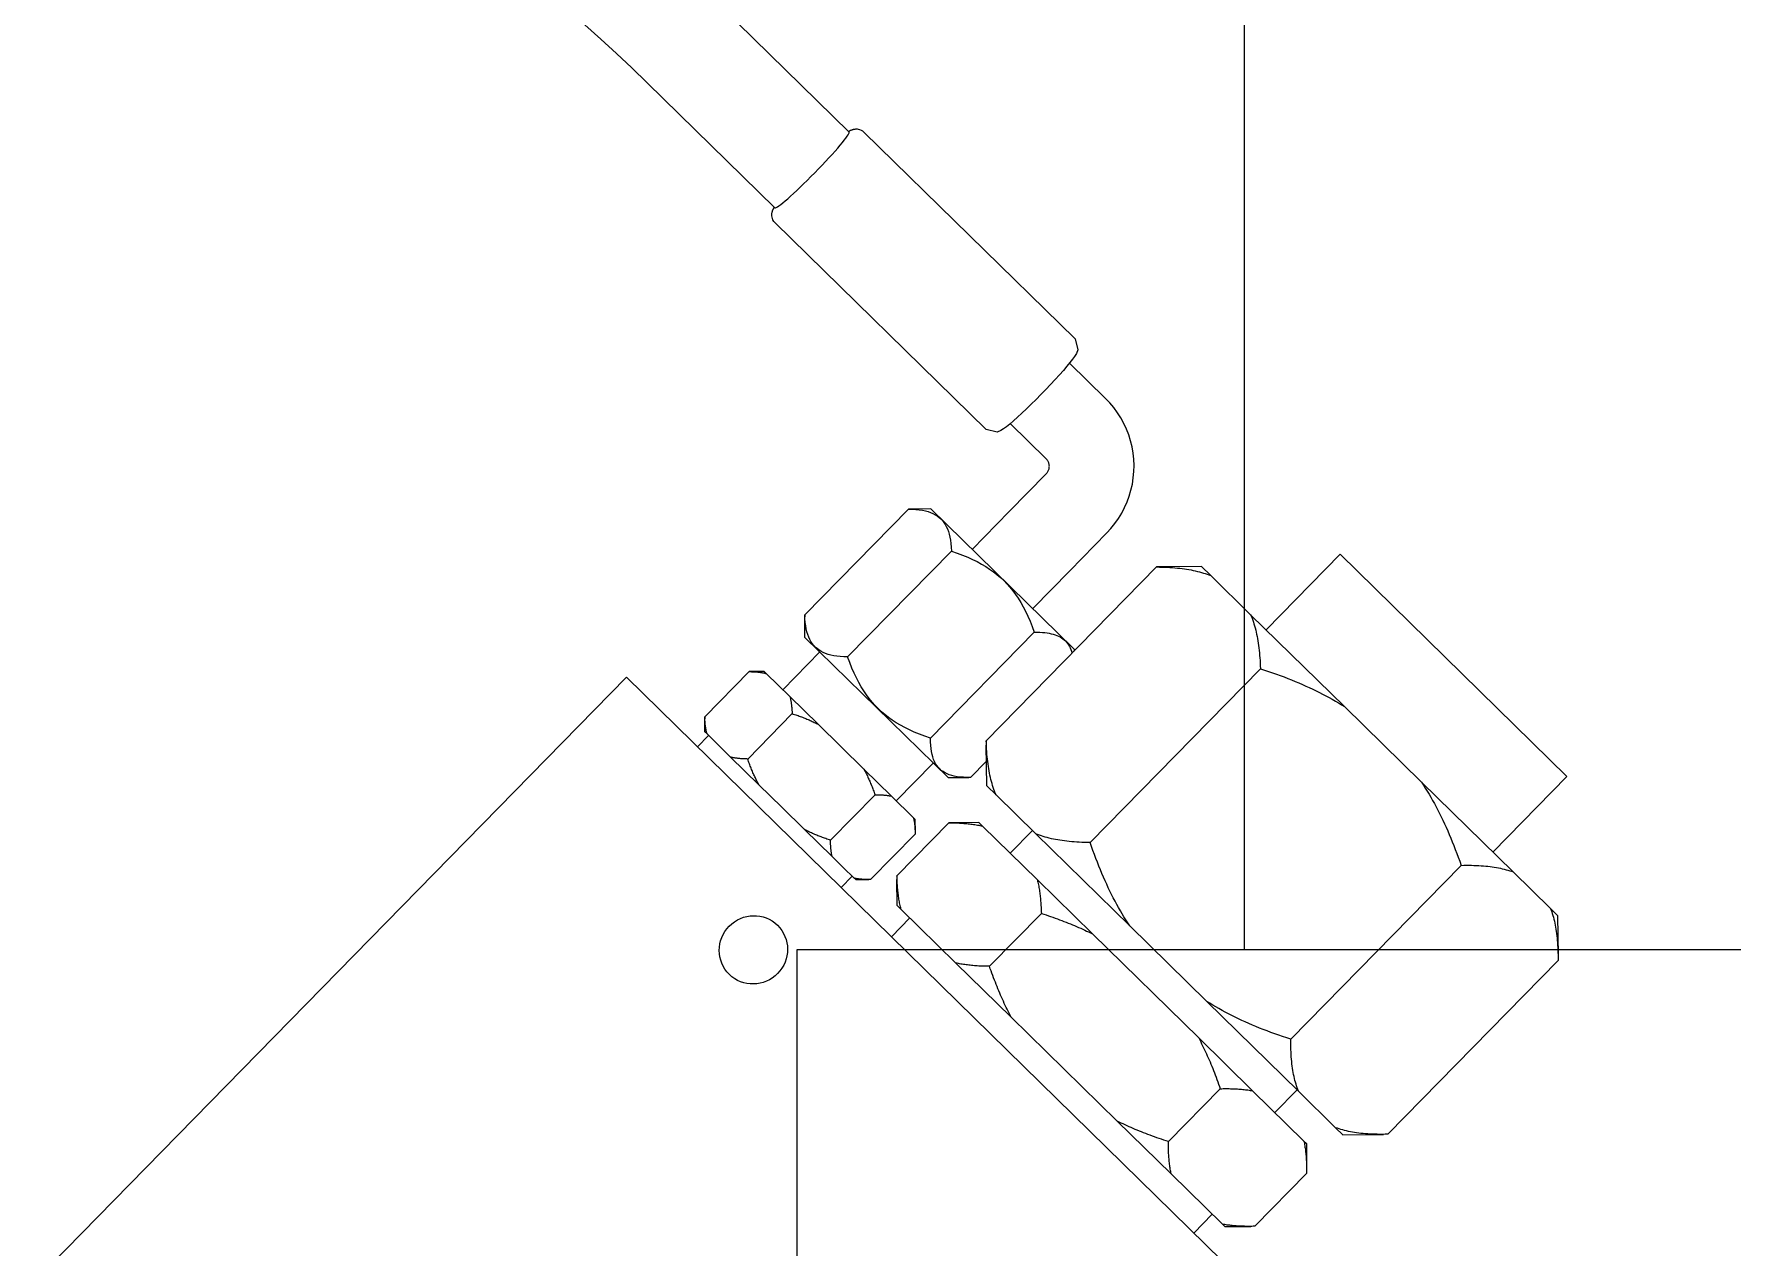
# Model space of a CAD drawing. Extents: x 475189 to 476029, y 1007718 to 1008015.
# Drawn here: x 475669.059 to 475669.919, y 1007759.884 to 1007760.499 of the extents above; entities that cross this region are included whole.
import ezdxf
from ezdxf.enums import TextEntityAlignment as Align

# ---------------------------------------------------------------- set-up
doc = ezdxf.new("R2010")
doc.units = 0
doc.header["$LTSCALE"] = 2
doc.header["$MEASUREMENT"] = 0
doc.layers.get('0').update_dxf_attribs({"linetype": 'CONTINUOUS', "lineweight": 0})
doc.layers.add('R.B', color=6, linetype='CONTINUOUS', lineweight=0)
doc.layers.add('TEXT', color=1, linetype='CONTINUOUS', lineweight=0)
doc.styles.add('ROMANS', font='ROMANS.SHX')
doc.styles.add('XT03_5', font='romans', dxfattribs={"width": 0.6, "height": 87.5})

# ---------------------------------------------------------------- blocks, each defined once
blk = doc.blocks.new('EXISTING')
at = {"color": 8}
for p, q in [((475669.67229, 1007761.28116), (475669.67229, 1007760.03473)), ((475670.06222, 1007760.03473), (475669.4457, 1007760.03473)), ((475669.4457, 1007760.03473), (475669.4457, 1007758.98933))]:
    blk.add_line(p, q, dxfattribs=at)
at = {"color": 8, "linetype": 'Continuous', "lineweight": -3}
for p, q in [((475669.47218, 1007760.44881), (475669.4075, 1007760.51218)), ((475669.43466, 1007760.41051), (475669.36998, 1007760.47388)), ((475669.58669, 1007760.34414), (475669.47975, 1007760.4489)), ((475669.54167, 1007760.29818), (475669.43473, 1007760.40294)), ((475669.6021, 1007760.31403), (475669.58388, 1007760.33188)), ((475669.57209, 1007760.28339), (475669.55386, 1007760.30124)), ((475669.55336, 1007760.25671), (475669.57211, 1007760.27586)), ((475669.50229, 1007760.25796), (475669.44976, 1007760.20435)), ((475669.51365, 1007760.25808), (475669.5032, 1007760.25798)), ((475669.51365, 1007760.25808), (475669.58618, 1007760.18703)), ((475669.5346, 1007760.23756), (475669.55336, 1007760.25671)), ((475669.58399, 1007760.2267), (475669.60275, 1007760.24585)), ((475669.47148, 1007760.18307), (475669.52401, 1007760.23668)), ((475669.68349, 1007760.19677), (475669.721, 1007760.23507)), ((475669.721, 1007760.23507), (475669.83589, 1007760.12252)), ((475669.62799, 1007760.22863), (475669.5417, 1007760.14055)), ((475669.56523, 1007760.20755), (475669.58399, 1007760.2267)), ((475669.65071, 1007760.22888), (475669.6302, 1007760.22867)), ((475669.65071, 1007760.22888), (475669.65544, 1007760.22425)), ((475669.65544, 1007760.22425), (475669.67562, 1007760.20447)), ((475669.44987, 1007760.19298), (475669.44977, 1007760.20343)), ((475669.67562, 1007760.20447), (475669.72315, 1007760.15792)), ((475669.5224, 1007760.12193), (475669.44987, 1007760.19298)), ((475669.56601, 1007760.19554), (475669.51348, 1007760.14192)), ((475669.43866, 1007760.16645), (475669.45742, 1007760.18559)), ((475669.58618, 1007760.18703), (475669.58619, 1007760.18597)), ((475669.05928, 1007759.86641), (475669.35942, 1007760.17278)), ((475669.35942, 1007760.17278), (475669.66116, 1007759.87717)), ((475669.42163, 1007760.17562), (475669.39912, 1007760.15265)), ((475669.4292, 1007760.17571), (475669.42254, 1007760.17564)), ((475669.4292, 1007760.17571), (475669.43025, 1007760.17468)), ((475669.43025, 1007760.17468), (475669.44222, 1007760.16295)), ((475669.59428, 1007760.08904), (475669.68057, 1007760.17712)), ((475669.44222, 1007760.16295), (475669.45652, 1007760.14895)), ((475669.72315, 1007760.15792), (475669.76218, 1007760.11968)), ((475669.39919, 1007760.14507), (475669.39912, 1007760.15173)), ((475669.42084, 1007760.13137), (475669.44335, 1007760.15435)), ((475669.45652, 1007760.14895), (475669.47968, 1007760.12626)), ((475669.39536, 1007760.13757), (475669.40099, 1007760.14331)), ((475669.40024, 1007760.14404), (475669.39919, 1007760.14507)), ((475669.40622, 1007760.13818), (475669.40024, 1007760.14404)), ((475669.41221, 1007760.13231), (475669.40622, 1007760.13818)), ((475669.54191, 1007760.11782), (475669.5417, 1007760.13834)), ((475669.42651, 1007760.11831), (475669.41221, 1007760.13231)), ((475669.4961, 1007760.11017), (475669.51486, 1007760.12932)), ((475669.54179, 1007760.13024), (475669.53377, 1007760.12205)), ((475669.47968, 1007760.12626), (475669.49365, 1007760.11257)), ((475669.5224, 1007760.12193), (475669.53285, 1007760.12204)), ((475669.79837, 1007760.08422), (475669.83589, 1007760.12252)), ((475669.43808, 1007760.10697), (475669.42651, 1007760.11831)), ((475669.48535, 1007760.1132), (475669.46284, 1007760.09022)), ((475669.49365, 1007760.11257), (475669.50483, 1007760.10162)), ((475669.54664, 1007760.11319), (475669.54191, 1007760.11782)), ((475669.56683, 1007760.09342), (475669.54664, 1007760.11319)), ((475669.76218, 1007760.11968), (475669.80864, 1007760.07417)), ((475669.44966, 1007760.09563), (475669.43808, 1007760.10697)), ((475669.46363, 1007760.08194), (475669.44966, 1007760.09563)), ((475669.52274, 1007760.09908), (475669.49648, 1007760.07228)), ((475669.50483, 1007760.10162), (475669.50556, 1007760.1009)), ((475669.50556, 1007760.1009), (475669.50563, 1007760.09424)), ((475669.53788, 1007760.09926), (475669.52471, 1007760.09912)), ((475669.53788, 1007760.09926), (475669.53976, 1007760.09742)), ((475669.53976, 1007760.09742), (475669.56759, 1007760.07016)), ((475669.55386, 1007760.08361), (475669.56511, 1007760.0951)), ((475669.50563, 1007760.09333), (475669.48312, 1007760.07035)), ((475669.61435, 1007760.04686), (475669.56683, 1007760.09342)), ((475669.46923, 1007760.07646), (475669.46363, 1007760.08194)), ((475669.78225, 1007760.0775), (475669.69597, 1007759.98942)), ((475669.46812, 1007760.06629), (475669.47375, 1007760.07203)), ((475669.47482, 1007760.07098), (475669.46923, 1007760.07646)), ((475669.47555, 1007760.07027), (475669.47482, 1007760.07098)), ((475669.47555, 1007760.07027), (475669.48221, 1007760.07034)), ((475669.49662, 1007760.05713), (475669.49648, 1007760.07031)), ((475669.56759, 1007760.07016), (475669.59551, 1007760.0428)), ((475669.80864, 1007760.07417), (475669.82749, 1007760.0557)), ((475669.49849, 1007760.05529), (475669.49662, 1007760.05713)), ((475669.52632, 1007760.02803), (475669.49849, 1007760.05529)), ((475669.54334, 1007760.02637), (475669.5696, 1007760.05317)), ((475669.82749, 1007760.0557), (475669.83115, 1007760.05212)), ((475669.83115, 1007760.05212), (475669.83136, 1007760.0316)), ((475669.49364, 1007760.04129), (475669.50302, 1007760.05086)), ((475669.59551, 1007760.0428), (475669.64933, 1007759.99007)), ((475669.65338, 1007760.00862), (475669.61435, 1007760.04686)), ((475669.55424, 1007760.00067), (475669.52632, 1007760.02803)), ((475669.83136, 1007760.02939), (475669.74507, 1007759.94131)), ((475669.69984, 1007759.96311), (475669.65338, 1007760.00862)), ((475669.60807, 1007759.94795), (475669.55424, 1007760.00067)), ((475669.64933, 1007759.99007), (475669.67663, 1007759.96333)), ((475669.66024, 1007759.96438), (475669.63398, 1007759.93758)), ((475669.67663, 1007759.96333), (475669.70262, 1007759.93787)), ((475669.68789, 1007759.9523), (475669.69915, 1007759.96379)), ((475669.71869, 1007759.94464), (475669.69984, 1007759.96311)), ((475669.63536, 1007759.92121), (475669.60807, 1007759.94795)), ((475669.72235, 1007759.94106), (475669.71869, 1007759.94464)), ((475669.72235, 1007759.94106), (475669.74286, 1007759.94127)), ((475669.70262, 1007759.93787), (475669.70387, 1007759.93665)), ((475669.70387, 1007759.93665), (475669.704, 1007759.92347)), ((475669.66135, 1007759.89575), (475669.63536, 1007759.92121)), ((475669.704, 1007759.9215), (475669.67774, 1007759.8947)), ((475669.4457, 1007759.90767), (475669.4457, 1007759.82189)), ((475669.64682, 1007759.89122), (475669.6562, 1007759.9008)), ((475669.6626, 1007759.89453), (475669.66135, 1007759.89575)), ((475669.6626, 1007759.89453), (475669.67577, 1007759.89466))]:
    blk.add_line(p, q, dxfattribs=at)
for points in [[(475669.36998, 1007760.47388), (475669.36223, 1007760.48137), (475669.35438, 1007760.48874), (475669.34643, 1007760.49601), (475669.33837, 1007760.50317)], [(475669.47185, 1007760.44913), (475669.47198, 1007760.44922), (475669.47212, 1007760.4493), (475669.47225, 1007760.44938), (475669.47239, 1007760.44946), (475669.47253, 1007760.44954), (475669.47267, 1007760.44962), (475669.47282, 1007760.4497), (475669.47298, 1007760.44978), (475669.47315, 1007760.44986), (475669.47333, 1007760.44994), (475669.47353, 1007760.45002), (475669.47374, 1007760.4501), (475669.47398, 1007760.45018), (475669.47423, 1007760.45025), (475669.47453, 1007760.45033), (475669.47486, 1007760.45039), (475669.47525, 1007760.45045), (475669.4757, 1007760.45048), (475669.47622, 1007760.45047), (475669.47682, 1007760.4504), (475669.47751, 1007760.45023), (475669.47826, 1007760.44994), (475669.47903, 1007760.4495), (475669.47975, 1007760.4489)], [(475669.43473, 1007760.40294), (475669.43412, 1007760.40365), (475669.43366, 1007760.40441), (475669.43335, 1007760.40516), (475669.43317, 1007760.40584), (475669.43309, 1007760.40645), (475669.43307, 1007760.40697), (475669.43309, 1007760.40742), (475669.43313, 1007760.4078), (475669.43319, 1007760.40814), (475669.43326, 1007760.40843), (475669.43334, 1007760.40869), (475669.43341, 1007760.40893), (475669.43348, 1007760.40914), (475669.43356, 1007760.40933), (475669.43364, 1007760.40951), (475669.43371, 1007760.40968), (475669.43379, 1007760.40984), (475669.43387, 1007760.41), (475669.43394, 1007760.41015), (475669.43402, 1007760.41029), (475669.4341, 1007760.41043), (475669.43417, 1007760.41057), (475669.43425, 1007760.4107), (475669.43434, 1007760.41084)], [(475669.58669, 1007760.34414), (475669.58813, 1007760.33855), (475669.58735, 1007760.33668), (475669.58647, 1007760.3353), (475669.5854, 1007760.33381), (475669.58409, 1007760.33214), (475669.58253, 1007760.33026), (475669.58075, 1007760.32819), (475669.57876, 1007760.32595), (475669.5766, 1007760.32358), (475669.5743, 1007760.32111), (475669.57189, 1007760.31858), (475669.56942, 1007760.31603), (475669.56692, 1007760.3135), (475669.56444, 1007760.31105), (475669.56201, 1007760.30869), (475669.55969, 1007760.30648), (475669.55749, 1007760.30445), (475669.55545, 1007760.30262), (475669.55361, 1007760.30103), (475669.55196, 1007760.29968), (475669.55051, 1007760.29858), (475669.54913, 1007760.29768), (475669.54728, 1007760.29685), (475669.54167, 1007760.29818)], [(475669.60275, 1007760.24585), (475669.60488, 1007760.24817), (475669.60686, 1007760.25063), (475669.60867, 1007760.25321), (475669.61031, 1007760.2559), (475669.61177, 1007760.2587), (475669.61304, 1007760.26158), (475669.61413, 1007760.26455), (475669.61502, 1007760.26757), (475669.6157, 1007760.27065), (475669.61619, 1007760.27377), (475669.61647, 1007760.27691), (475669.61655, 1007760.28006), (475669.61641, 1007760.28322), (475669.61608, 1007760.28635), (475669.61554, 1007760.28946), (475669.61479, 1007760.29253), (475669.61385, 1007760.29554), (475669.61271, 1007760.29848), (475669.61138, 1007760.30135), (475669.60987, 1007760.30411), (475669.60817, 1007760.30678), (475669.60631, 1007760.30933), (475669.60428, 1007760.31175), (475669.6021, 1007760.31403)], [(475669.57211, 1007760.27586), (475669.57235, 1007760.27612), (475669.57258, 1007760.2764), (475669.57278, 1007760.27669), (475669.57296, 1007760.27699), (475669.57313, 1007760.2773), (475669.57327, 1007760.27763), (475669.57339, 1007760.27796), (475669.57349, 1007760.2783), (475669.57357, 1007760.27864), (475669.57362, 1007760.27898), (475669.57365, 1007760.27933), (475669.57366, 1007760.27968), (475669.57365, 1007760.28003), (475669.57361, 1007760.28037), (475669.57355, 1007760.28072), (475669.57347, 1007760.28105), (475669.57336, 1007760.28138), (475669.57324, 1007760.2817), (475669.5731, 1007760.28201), (475669.57293, 1007760.28231), (475669.57275, 1007760.2826), (475669.57254, 1007760.28288), (475669.57232, 1007760.28314), (475669.57209, 1007760.28339)], [(475669.5032, 1007760.25798), (475669.50316, 1007760.25798), (475669.50313, 1007760.25798), (475669.50309, 1007760.25798), (475669.50305, 1007760.25798), (475669.50301, 1007760.25798), (475669.50298, 1007760.25797), (475669.50294, 1007760.25797), (475669.5029, 1007760.25797), (475669.50286, 1007760.25797), (475669.50282, 1007760.25797), (475669.50279, 1007760.25797), (475669.50275, 1007760.25797), (475669.50271, 1007760.25797), (475669.50267, 1007760.25797), (475669.50263, 1007760.25797), (475669.5026, 1007760.25797), (475669.50256, 1007760.25797), (475669.50252, 1007760.25797), (475669.50248, 1007760.25797), (475669.50244, 1007760.25796), (475669.5024, 1007760.25796), (475669.50237, 1007760.25796), (475669.50233, 1007760.25796), (475669.50229, 1007760.25796)], [(475669.50229, 1007760.25796), (475669.50425, 1007760.25791), (475669.50608, 1007760.25779), (475669.50778, 1007760.25761), (475669.50937, 1007760.25735), (475669.51085, 1007760.25703), (475669.51223, 1007760.25665), (475669.51351, 1007760.2562), (475669.5147, 1007760.25568), (475669.51581, 1007760.2551), (475669.51683, 1007760.25445), (475669.51778, 1007760.25374), (475669.51866, 1007760.25295), (475669.51947, 1007760.25209), (475669.5202, 1007760.25116), (475669.52087, 1007760.25014), (475669.52147, 1007760.24905), (475669.52201, 1007760.24787), (475669.52249, 1007760.24659), (475669.5229, 1007760.24522), (475669.52325, 1007760.24375), (475669.52354, 1007760.24217), (475669.52376, 1007760.24047), (475669.52392, 1007760.23865), (475669.52401, 1007760.23668)], [(475669.52401, 1007760.23668), (475669.52693, 1007760.2357), (475669.52968, 1007760.23467), (475669.53229, 1007760.2336), (475669.53475, 1007760.23249), (475669.53708, 1007760.23134), (475669.53929, 1007760.23013), (475669.5414, 1007760.22888), (475669.5434, 1007760.22757), (475669.5453, 1007760.22621), (475669.54712, 1007760.22478), (475669.54886, 1007760.22329), (475669.55052, 1007760.22174), (475669.55211, 1007760.22011), (475669.55363, 1007760.2184), (475669.55509, 1007760.21662), (475669.5565, 1007760.21474), (475669.55784, 1007760.21276), (475669.55914, 1007760.21069), (475669.56039, 1007760.2085), (475669.56159, 1007760.20619), (475669.56275, 1007760.20375), (475669.56388, 1007760.20117), (475669.56496, 1007760.19844), (475669.56601, 1007760.19554)], [(475669.6302, 1007760.22867), (475669.63011, 1007760.22867), (475669.63001, 1007760.22867), (475669.62992, 1007760.22867), (475669.62983, 1007760.22867), (475669.62974, 1007760.22867), (475669.62965, 1007760.22866), (475669.62956, 1007760.22866), (475669.62947, 1007760.22866), (475669.62938, 1007760.22866), (475669.62928, 1007760.22866), (475669.62919, 1007760.22866), (475669.6291, 1007760.22865), (475669.62901, 1007760.22865), (475669.62892, 1007760.22865), (475669.62882, 1007760.22865), (475669.62873, 1007760.22865), (475669.62864, 1007760.22865), (475669.62855, 1007760.22864), (475669.62845, 1007760.22864), (475669.62836, 1007760.22864), (475669.62827, 1007760.22864), (475669.62817, 1007760.22863), (475669.62808, 1007760.22863), (475669.62799, 1007760.22863)], [(475669.62799, 1007760.22863), (475669.62939, 1007760.22861), (475669.63076, 1007760.22858), (475669.63211, 1007760.22854), (475669.63344, 1007760.22848), (475669.63474, 1007760.2284), (475669.63602, 1007760.22832), (475669.63727, 1007760.22821), (475669.6385, 1007760.2281), (475669.63972, 1007760.22797), (475669.6409, 1007760.22782), (475669.64207, 1007760.22766), (475669.64322, 1007760.22749), (475669.64435, 1007760.2273), (475669.64545, 1007760.2271), (475669.64654, 1007760.22688), (475669.6476, 1007760.22665), (475669.64865, 1007760.2264), (475669.64967, 1007760.22614), (475669.65068, 1007760.22586), (475669.65167, 1007760.22557), (475669.65264, 1007760.22526), (475669.65359, 1007760.22494), (475669.65452, 1007760.2246), (475669.65544, 1007760.22425)], [(475669.47148, 1007760.18307), (475669.46952, 1007760.18312), (475669.46769, 1007760.18324), (475669.46599, 1007760.18342), (475669.4644, 1007760.18368), (475669.46292, 1007760.184), (475669.46154, 1007760.18438), (475669.46026, 1007760.18483), (475669.45907, 1007760.18535), (475669.45796, 1007760.18593), (475669.45694, 1007760.18658), (475669.45599, 1007760.18729), (475669.45511, 1007760.18808), (475669.45431, 1007760.18894), (475669.45357, 1007760.18987), (475669.4529, 1007760.19089), (475669.4523, 1007760.19198), (475669.45176, 1007760.19316), (475669.45128, 1007760.19444), (475669.45087, 1007760.19581), (475669.45052, 1007760.19728), (475669.45023, 1007760.19886), (475669.45001, 1007760.20056), (475669.44985, 1007760.20238), (475669.44976, 1007760.20435)], [(475669.44976, 1007760.20435), (475669.44976, 1007760.20431), (475669.44976, 1007760.20427), (475669.44976, 1007760.20423), (475669.44976, 1007760.20419), (475669.44976, 1007760.20415), (475669.44976, 1007760.20412), (475669.44976, 1007760.20408), (475669.44976, 1007760.20404), (475669.44976, 1007760.204), (475669.44976, 1007760.20396), (475669.44976, 1007760.20392), (475669.44976, 1007760.20389), (475669.44976, 1007760.20385), (475669.44976, 1007760.20381), (475669.44976, 1007760.20377), (475669.44976, 1007760.20373), (475669.44976, 1007760.2037), (475669.44976, 1007760.20366), (475669.44976, 1007760.20362), (475669.44976, 1007760.20358), (475669.44976, 1007760.20355), (475669.44977, 1007760.20351), (475669.44977, 1007760.20347), (475669.44977, 1007760.20343)], [(475669.67562, 1007760.20447), (475669.676, 1007760.20357), (475669.67635, 1007760.20264), (475669.67669, 1007760.2017), (475669.67702, 1007760.20073), (475669.67733, 1007760.19975), (475669.67763, 1007760.19875), (475669.67791, 1007760.19773), (475669.67818, 1007760.19669), (475669.67844, 1007760.19563), (475669.67868, 1007760.19455), (475669.6789, 1007760.19344), (475669.67911, 1007760.19232), (475669.67931, 1007760.19118), (475669.67949, 1007760.19002), (475669.67966, 1007760.18883), (475669.67982, 1007760.18762), (475669.67996, 1007760.18639), (475669.68009, 1007760.18514), (475669.6802, 1007760.18386), (475669.6803, 1007760.18256), (475669.68039, 1007760.18124), (475669.68046, 1007760.17989), (475669.68052, 1007760.17852), (475669.68057, 1007760.17712)], [(475669.56601, 1007760.19554), (475669.56746, 1007760.19556), (475669.56883, 1007760.19554), (475669.57012, 1007760.19547), (475669.57135, 1007760.19537), (475669.57252, 1007760.19523), (475669.57362, 1007760.19505), (475669.57466, 1007760.19483), (475669.57564, 1007760.19457), (475669.57657, 1007760.19428), (475669.57745, 1007760.19395), (475669.57829, 1007760.19358), (475669.57907, 1007760.19317), (475669.57981, 1007760.19272), (475669.5805, 1007760.19223), (475669.58115, 1007760.1917), (475669.58176, 1007760.19114), (475669.58232, 1007760.19053), (475669.58285, 1007760.18987), (475669.58334, 1007760.18918), (475669.58379, 1007760.18843), (475669.5842, 1007760.18764), (475669.58458, 1007760.18681), (475669.58492, 1007760.18592), (475669.58522, 1007760.18497)], [(475669.51348, 1007760.14192), (475669.51056, 1007760.14291), (475669.50781, 1007760.14394), (475669.5052, 1007760.14501), (475669.50274, 1007760.14612), (475669.50041, 1007760.14727), (475669.4982, 1007760.14848), (475669.49609, 1007760.14973), (475669.49409, 1007760.15104), (475669.49219, 1007760.1524), (475669.49037, 1007760.15383), (475669.48863, 1007760.15531), (475669.48697, 1007760.15687), (475669.48538, 1007760.1585), (475669.48386, 1007760.1602), (475669.4824, 1007760.16199), (475669.48099, 1007760.16387), (475669.47964, 1007760.16584), (475669.47835, 1007760.16792), (475669.4771, 1007760.17011), (475669.4759, 1007760.17242), (475669.47473, 1007760.17486), (475669.47361, 1007760.17744), (475669.47253, 1007760.18017), (475669.47148, 1007760.18307)], [(475669.42254, 1007760.17564), (475669.4225, 1007760.17564), (475669.42246, 1007760.17564), (475669.42243, 1007760.17564), (475669.42239, 1007760.17564), (475669.42235, 1007760.17564), (475669.42231, 1007760.17564), (475669.42228, 1007760.17564), (475669.42224, 1007760.17564), (475669.4222, 1007760.17564), (475669.42216, 1007760.17564), (475669.42212, 1007760.17564), (475669.42209, 1007760.17564), (475669.42205, 1007760.17563), (475669.42201, 1007760.17563), (475669.42197, 1007760.17563), (475669.42193, 1007760.17563), (475669.4219, 1007760.17563), (475669.42186, 1007760.17563), (475669.42182, 1007760.17563), (475669.42178, 1007760.17563), (475669.42174, 1007760.17563), (475669.4217, 1007760.17563), (475669.42167, 1007760.17563), (475669.42163, 1007760.17562)], [(475669.42163, 1007760.17562), (475669.42204, 1007760.17562), (475669.42245, 1007760.17561), (475669.42285, 1007760.1756), (475669.42325, 1007760.17559), (475669.42365, 1007760.17557), (475669.42404, 1007760.17555), (475669.42442, 1007760.17553), (475669.4248, 1007760.17551), (475669.42517, 1007760.17548), (475669.42554, 1007760.17545), (475669.42591, 1007760.17541), (475669.42627, 1007760.17537), (475669.42663, 1007760.17533), (475669.42698, 1007760.17529), (475669.42732, 1007760.17524), (475669.42767, 1007760.17519), (475669.428, 1007760.17514), (475669.42834, 1007760.17508), (475669.42867, 1007760.17502), (475669.42899, 1007760.17496), (475669.42931, 1007760.1749), (475669.42963, 1007760.17483), (475669.42994, 1007760.17476), (475669.43025, 1007760.17468)], [(475669.68057, 1007760.17712), (475669.68264, 1007760.17644), (475669.68468, 1007760.17575), (475669.6867, 1007760.17506), (475669.68868, 1007760.17435), (475669.69064, 1007760.17364), (475669.69257, 1007760.17291), (475669.69447, 1007760.17218), (475669.69635, 1007760.17143), (475669.69819, 1007760.17068), (475669.70002, 1007760.16991), (475669.70182, 1007760.16913), (475669.70359, 1007760.16834), (475669.70534, 1007760.16754), (475669.70707, 1007760.16673), (475669.70877, 1007760.16591), (475669.71045, 1007760.16507), (475669.71211, 1007760.16422), (475669.71375, 1007760.16336), (475669.71537, 1007760.16249), (475669.71696, 1007760.1616), (475669.71854, 1007760.1607), (475669.7201, 1007760.15979), (475669.72163, 1007760.15886), (475669.72315, 1007760.15792)], [(475669.44222, 1007760.16295), (475669.44231, 1007760.16264), (475669.44238, 1007760.16233), (475669.44246, 1007760.16202), (475669.44253, 1007760.1617), (475669.4426, 1007760.16137), (475669.44267, 1007760.16105), (475669.44273, 1007760.16071), (475669.44279, 1007760.16038), (475669.44285, 1007760.16004), (475669.4429, 1007760.15969), (475669.44295, 1007760.15934), (475669.443, 1007760.15898), (475669.44304, 1007760.15863), (475669.44309, 1007760.15826), (475669.44312, 1007760.15789), (475669.44316, 1007760.15752), (475669.44319, 1007760.15714), (475669.44322, 1007760.15676), (475669.44325, 1007760.15637), (475669.44328, 1007760.15597), (475669.4433, 1007760.15558), (475669.44332, 1007760.15517), (475669.44333, 1007760.15476), (475669.44335, 1007760.15435)], [(475669.39912, 1007760.15265), (475669.39912, 1007760.15261), (475669.39912, 1007760.15257), (475669.39912, 1007760.15253), (475669.39912, 1007760.15249), (475669.39912, 1007760.15245), (475669.39912, 1007760.15242), (475669.39912, 1007760.15238), (475669.39912, 1007760.15234), (475669.39912, 1007760.1523), (475669.39912, 1007760.15226), (475669.39912, 1007760.15223), (475669.39912, 1007760.15219), (475669.39912, 1007760.15215), (475669.39912, 1007760.15211), (475669.39912, 1007760.15207), (475669.39912, 1007760.15204), (475669.39912, 1007760.152), (475669.39912, 1007760.15196), (475669.39912, 1007760.15192), (475669.39912, 1007760.15189), (475669.39912, 1007760.15185), (475669.39912, 1007760.15181), (475669.39912, 1007760.15177), (475669.39912, 1007760.15173)], [(475669.40024, 1007760.14404), (475669.40016, 1007760.14435), (475669.40008, 1007760.14466), (475669.4, 1007760.14498), (475669.39993, 1007760.1453), (475669.39986, 1007760.14562), (475669.3998, 1007760.14595), (475669.39973, 1007760.14628), (475669.39967, 1007760.14662), (475669.39962, 1007760.14696), (475669.39956, 1007760.14731), (475669.39951, 1007760.14766), (475669.39946, 1007760.14801), (475669.39942, 1007760.14837), (475669.39938, 1007760.14873), (475669.39934, 1007760.1491), (475669.3993, 1007760.14948), (475669.39927, 1007760.14986), (475669.39924, 1007760.15024), (475669.39921, 1007760.15063), (475669.39919, 1007760.15102), (475669.39916, 1007760.15142), (475669.39915, 1007760.15182), (475669.39913, 1007760.15223), (475669.39912, 1007760.15265)], [(475669.44335, 1007760.15435), (475669.44396, 1007760.15415), (475669.44457, 1007760.15395), (475669.44517, 1007760.15374), (475669.44576, 1007760.15354), (475669.44635, 1007760.15333), (475669.44694, 1007760.15312), (475669.44751, 1007760.15291), (475669.44809, 1007760.15269), (475669.44865, 1007760.15248), (475669.44921, 1007760.15226), (475669.44977, 1007760.15204), (475669.45032, 1007760.15182), (475669.45086, 1007760.15159), (475669.4514, 1007760.15136), (475669.45193, 1007760.15113), (475669.45246, 1007760.1509), (475669.45299, 1007760.15066), (475669.45351, 1007760.15043), (475669.45402, 1007760.15019), (475669.45453, 1007760.14994), (475669.45503, 1007760.1497), (475669.45553, 1007760.14945), (475669.45603, 1007760.1492), (475669.45652, 1007760.14895)], [(475669.53377, 1007760.12205), (475669.53187, 1007760.12204), (475669.53011, 1007760.12209), (475669.52847, 1007760.12222), (475669.52694, 1007760.12241), (475669.52552, 1007760.12267), (475669.52421, 1007760.123), (475669.52298, 1007760.12339), (475669.52185, 1007760.12385), (475669.5208, 1007760.12437), (475669.51983, 1007760.12497), (475669.51893, 1007760.12563), (475669.51811, 1007760.12636), (475669.51736, 1007760.12717), (475669.51668, 1007760.12805), (475669.51607, 1007760.129), (475669.51552, 1007760.13004), (475669.51504, 1007760.13117), (475669.51462, 1007760.13239), (475669.51427, 1007760.1337), (475669.51398, 1007760.13511), (475669.51375, 1007760.13663), (475669.5136, 1007760.13827), (475669.5135, 1007760.14003), (475669.51348, 1007760.14192)], [(475669.5417, 1007760.14055), (475669.5417, 1007760.14046), (475669.5417, 1007760.14036), (475669.5417, 1007760.14027), (475669.5417, 1007760.14018), (475669.5417, 1007760.14008), (475669.5417, 1007760.13999), (475669.5417, 1007760.1399), (475669.5417, 1007760.1398), (475669.5417, 1007760.13971), (475669.5417, 1007760.13962), (475669.5417, 1007760.13953), (475669.5417, 1007760.13944), (475669.5417, 1007760.13934), (475669.5417, 1007760.13925), (475669.5417, 1007760.13916), (475669.5417, 1007760.13907), (475669.5417, 1007760.13898), (475669.5417, 1007760.13889), (475669.5417, 1007760.13879), (475669.5417, 1007760.1387), (475669.5417, 1007760.13861), (475669.5417, 1007760.13852), (475669.5417, 1007760.13843), (475669.5417, 1007760.13834)], [(475669.54664, 1007760.11319), (475669.54627, 1007760.1141), (475669.54591, 1007760.11503), (475669.54557, 1007760.11597), (475669.54525, 1007760.11693), (475669.54493, 1007760.11792), (475669.54464, 1007760.11892), (475669.54435, 1007760.11994), (475669.54408, 1007760.12098), (475669.54383, 1007760.12204), (475669.54359, 1007760.12312), (475669.54337, 1007760.12422), (475669.54315, 1007760.12534), (475669.54296, 1007760.12649), (475669.54277, 1007760.12765), (475669.5426, 1007760.12884), (475669.54245, 1007760.13004), (475669.54231, 1007760.13127), (475669.54218, 1007760.13253), (475669.54206, 1007760.1338), (475669.54196, 1007760.1351), (475669.54188, 1007760.13643), (475669.5418, 1007760.13778), (475669.54174, 1007760.13915), (475669.5417, 1007760.14055)], [(475669.42084, 1007760.13137), (475669.42042, 1007760.13138), (475669.42001, 1007760.13138), (475669.41961, 1007760.13139), (475669.41921, 1007760.13141), (475669.41881, 1007760.13142), (475669.41843, 1007760.13144), (475669.41804, 1007760.13146), (475669.41766, 1007760.13149), (475669.41729, 1007760.13152), (475669.41692, 1007760.13155), (475669.41655, 1007760.13158), (475669.41619, 1007760.13162), (475669.41584, 1007760.13166), (475669.41549, 1007760.13171), (475669.41514, 1007760.13175), (475669.4148, 1007760.1318), (475669.41446, 1007760.13186), (475669.41412, 1007760.13191), (475669.4138, 1007760.13197), (475669.41347, 1007760.13203), (475669.41315, 1007760.1321), (475669.41283, 1007760.13217), (475669.41252, 1007760.13224), (475669.41221, 1007760.13231)], [(475669.42651, 1007760.11831), (475669.42624, 1007760.1188), (475669.42598, 1007760.11929), (475669.42572, 1007760.11978), (475669.42547, 1007760.12028), (475669.42522, 1007760.12078), (475669.42496, 1007760.12129), (475669.42472, 1007760.12181), (475669.42447, 1007760.12233), (475669.42423, 1007760.12285), (475669.42399, 1007760.12338), (475669.42375, 1007760.12391), (475669.42351, 1007760.12445), (475669.42328, 1007760.125), (475669.42304, 1007760.12555), (475669.42281, 1007760.1261), (475669.42259, 1007760.12667), (475669.42236, 1007760.12723), (475669.42214, 1007760.12781), (475669.42192, 1007760.12838), (475669.4217, 1007760.12897), (475669.42148, 1007760.12956), (475669.42126, 1007760.13016), (475669.42105, 1007760.13076), (475669.42084, 1007760.13137)], [(475669.47968, 1007760.12626), (475669.47994, 1007760.12578), (475669.4802, 1007760.12529), (475669.48046, 1007760.12479), (475669.48071, 1007760.12429), (475669.48097, 1007760.12379), (475669.48122, 1007760.12328), (475669.48146, 1007760.12277), (475669.48171, 1007760.12225), (475669.48195, 1007760.12172), (475669.48219, 1007760.12119), (475669.48243, 1007760.12066), (475669.48267, 1007760.12012), (475669.4829, 1007760.11958), (475669.48314, 1007760.11903), (475669.48337, 1007760.11847), (475669.48359, 1007760.11791), (475669.48382, 1007760.11734), (475669.48404, 1007760.11677), (475669.48427, 1007760.11619), (475669.48449, 1007760.1156), (475669.4847, 1007760.11501), (475669.48492, 1007760.11442), (475669.48513, 1007760.11381), (475669.48535, 1007760.1132)], [(475669.48535, 1007760.1132), (475669.48575, 1007760.11321), (475669.48614, 1007760.11322), (475669.48653, 1007760.11322), (475669.48692, 1007760.11322), (475669.4873, 1007760.11322), (475669.48767, 1007760.11321), (475669.48804, 1007760.1132), (475669.48841, 1007760.11319), (475669.48877, 1007760.11318), (475669.48912, 1007760.11316), (475669.48948, 1007760.11314), (475669.48982, 1007760.11311), (475669.49017, 1007760.11308), (475669.4905, 1007760.11305), (475669.49084, 1007760.11302), (475669.49117, 1007760.11298), (475669.49149, 1007760.11294), (475669.49181, 1007760.1129), (475669.49213, 1007760.11285), (475669.49244, 1007760.1128), (475669.49275, 1007760.11275), (475669.49305, 1007760.1127), (475669.49335, 1007760.11264), (475669.49365, 1007760.11257)], [(475669.76218, 1007760.11968), (475669.76316, 1007760.11818), (475669.76412, 1007760.11666), (475669.76506, 1007760.11513), (475669.76599, 1007760.11357), (475669.76691, 1007760.11199), (475669.76782, 1007760.11039), (475669.76871, 1007760.10877), (475669.7696, 1007760.10713), (475669.77047, 1007760.10547), (475669.77132, 1007760.10378), (475669.77217, 1007760.10207), (475669.77301, 1007760.10034), (475669.77383, 1007760.09858), (475669.77465, 1007760.0968), (475669.77545, 1007760.09499), (475669.77625, 1007760.09316), (475669.77703, 1007760.0913), (475669.7778, 1007760.08941), (475669.77857, 1007760.0875), (475669.77932, 1007760.08556), (475669.78007, 1007760.08359), (475669.78081, 1007760.08159), (475669.78153, 1007760.07956), (475669.78225, 1007760.0775)], [(475669.46284, 1007760.09022), (475669.46222, 1007760.09042), (475669.46161, 1007760.09063), (475669.46101, 1007760.09083), (475669.46042, 1007760.09104), (475669.45983, 1007760.09124), (475669.45924, 1007760.09145), (475669.45867, 1007760.09166), (475669.4581, 1007760.09188), (475669.45753, 1007760.0921), (475669.45697, 1007760.09231), (475669.45641, 1007760.09253), (475669.45586, 1007760.09276), (475669.45532, 1007760.09298), (475669.45478, 1007760.09321), (475669.45425, 1007760.09344), (475669.45372, 1007760.09367), (475669.45319, 1007760.09391), (475669.45267, 1007760.09415), (475669.45216, 1007760.09439), (475669.45165, 1007760.09463), (475669.45115, 1007760.09487), (475669.45065, 1007760.09512), (475669.45015, 1007760.09537), (475669.44966, 1007760.09563)], [(475669.50483, 1007760.10162), (475669.5049, 1007760.10132), (475669.50496, 1007760.10103), (475669.50503, 1007760.10072), (475669.50508, 1007760.10042), (475669.50514, 1007760.10011), (475669.50519, 1007760.09979), (475669.50524, 1007760.09947), (475669.50529, 1007760.09915), (475669.50533, 1007760.09882), (475669.50537, 1007760.09849), (475669.50541, 1007760.09815), (475669.50545, 1007760.09781), (475669.50548, 1007760.09746), (475669.50551, 1007760.09711), (475669.50553, 1007760.09675), (475669.50556, 1007760.09639), (475669.50558, 1007760.09603), (475669.50559, 1007760.09566), (475669.50561, 1007760.09528), (475669.50562, 1007760.0949), (475669.50562, 1007760.09452), (475669.50563, 1007760.09413), (475669.50563, 1007760.09373), (475669.50563, 1007760.09333)], [(475669.52471, 1007760.09912), (475669.52463, 1007760.09912), (475669.52455, 1007760.09912), (475669.52446, 1007760.09912), (475669.52438, 1007760.09912), (475669.5243, 1007760.09912), (475669.52422, 1007760.09912), (475669.52414, 1007760.09911), (475669.52406, 1007760.09911), (475669.52398, 1007760.09911), (475669.52389, 1007760.09911), (475669.52381, 1007760.09911), (475669.52373, 1007760.09911), (475669.52365, 1007760.09911), (475669.52357, 1007760.0991), (475669.52348, 1007760.0991), (475669.5234, 1007760.0991), (475669.52332, 1007760.0991), (475669.52324, 1007760.0991), (475669.52315, 1007760.0991), (475669.52307, 1007760.09909), (475669.52299, 1007760.09909), (475669.5229, 1007760.09909), (475669.52282, 1007760.09909), (475669.52274, 1007760.09908)], [(475669.52274, 1007760.09908), (475669.52355, 1007760.09908), (475669.52434, 1007760.09906), (475669.52513, 1007760.09904), (475669.52591, 1007760.09902), (475669.52668, 1007760.09899), (475669.52744, 1007760.09896), (475669.52819, 1007760.09892), (475669.52894, 1007760.09887), (475669.52968, 1007760.09882), (475669.5304, 1007760.09877), (475669.53112, 1007760.0987), (475669.53183, 1007760.09864), (475669.53254, 1007760.09857), (475669.53323, 1007760.09849), (475669.53392, 1007760.09841), (475669.5346, 1007760.09832), (475669.53527, 1007760.09823), (475669.53593, 1007760.09813), (475669.53659, 1007760.09802), (475669.53724, 1007760.09791), (475669.53788, 1007760.0978), (475669.53851, 1007760.09768), (475669.53914, 1007760.09755), (475669.53976, 1007760.09742)], [(475669.46363, 1007760.08194), (475669.46357, 1007760.08223), (475669.4635, 1007760.08253), (475669.46344, 1007760.08283), (475669.46338, 1007760.08314), (475669.46332, 1007760.08345), (475669.46327, 1007760.08377), (475669.46322, 1007760.08409), (475669.46317, 1007760.08441), (475669.46313, 1007760.08474), (475669.46309, 1007760.08507), (475669.46305, 1007760.08541), (475669.46302, 1007760.08575), (475669.46299, 1007760.0861), (475669.46296, 1007760.08645), (475669.46293, 1007760.0868), (475669.46291, 1007760.08716), (475669.46289, 1007760.08753), (475669.46287, 1007760.0879), (475669.46286, 1007760.08827), (475669.46285, 1007760.08865), (475669.46284, 1007760.08904), (475669.46284, 1007760.08943), (475669.46283, 1007760.08982), (475669.46284, 1007760.09022)], [(475669.59428, 1007760.08904), (475669.59288, 1007760.08905), (475669.59151, 1007760.08909), (475669.59016, 1007760.08913), (475669.58883, 1007760.08919), (475669.58753, 1007760.08926), (475669.58625, 1007760.08935), (475669.58499, 1007760.08945), (475669.58376, 1007760.08957), (475669.58255, 1007760.0897), (475669.58136, 1007760.08985), (475669.58019, 1007760.09001), (475669.57905, 1007760.09018), (475669.57792, 1007760.09037), (475669.57682, 1007760.09057), (475669.57573, 1007760.09079), (475669.57467, 1007760.09102), (475669.57362, 1007760.09127), (475669.57259, 1007760.09153), (475669.57159, 1007760.09181), (475669.5706, 1007760.0921), (475669.56963, 1007760.09241), (475669.56868, 1007760.09273), (475669.56774, 1007760.09306), (475669.56683, 1007760.09342)], [(475669.61435, 1007760.04686), (475669.61338, 1007760.04836), (475669.61242, 1007760.04988), (475669.61147, 1007760.05141), (475669.61054, 1007760.05297), (475669.60962, 1007760.05455), (475669.60871, 1007760.05614), (475669.60782, 1007760.05776), (475669.60694, 1007760.05941), (475669.60607, 1007760.06107), (475669.60521, 1007760.06276), (475669.60436, 1007760.06447), (475669.60353, 1007760.0662), (475669.6027, 1007760.06796), (475669.60189, 1007760.06974), (475669.60108, 1007760.07155), (475669.60029, 1007760.07338), (475669.5995, 1007760.07524), (475669.59873, 1007760.07713), (475669.59797, 1007760.07904), (475669.59721, 1007760.08098), (475669.59646, 1007760.08295), (475669.59573, 1007760.08495), (475669.595, 1007760.08698), (475669.59428, 1007760.08904)], [(475669.78225, 1007760.0775), (475669.78361, 1007760.07753), (475669.78493, 1007760.07755), (475669.78623, 1007760.07755), (475669.78751, 1007760.07753), (475669.78877, 1007760.07751), (475669.79, 1007760.07746), (475669.79121, 1007760.0774), (475669.7924, 1007760.07733), (475669.79356, 1007760.07725), (475669.79471, 1007760.07714), (475669.79583, 1007760.07703), (475669.79693, 1007760.0769), (475669.79802, 1007760.07675), (475669.79908, 1007760.07659), (475669.80012, 1007760.07642), (475669.80114, 1007760.07623), (475669.80214, 1007760.07602), (475669.80313, 1007760.07581), (475669.80409, 1007760.07557), (475669.80504, 1007760.07532), (475669.80596, 1007760.07506), (475669.80687, 1007760.07478), (475669.80776, 1007760.07448), (475669.80864, 1007760.07417)], [(475669.48312, 1007760.07035), (475669.48272, 1007760.07034), (475669.48232, 1007760.07034), (475669.48193, 1007760.07033), (475669.48155, 1007760.07033), (475669.48117, 1007760.07034), (475669.48079, 1007760.07034), (475669.48042, 1007760.07035), (475669.48006, 1007760.07036), (475669.4797, 1007760.07038), (475669.47934, 1007760.0704), (475669.47899, 1007760.07042), (475669.47864, 1007760.07044), (475669.4783, 1007760.07047), (475669.47796, 1007760.0705), (475669.47763, 1007760.07054), (475669.4773, 1007760.07057), (475669.47697, 1007760.07061), (475669.47665, 1007760.07066), (475669.47634, 1007760.0707), (475669.47602, 1007760.07075), (475669.47572, 1007760.07081), (475669.47541, 1007760.07086), (475669.47511, 1007760.07092), (475669.47482, 1007760.07098)], [(475669.49648, 1007760.07228), (475669.49648, 1007760.07219), (475669.49648, 1007760.07211), (475669.49648, 1007760.07203), (475669.49648, 1007760.07195), (475669.49647, 1007760.07186), (475669.49647, 1007760.07178), (475669.49647, 1007760.0717), (475669.49647, 1007760.07161), (475669.49647, 1007760.07153), (475669.49647, 1007760.07145), (475669.49647, 1007760.07137), (475669.49647, 1007760.07129), (475669.49647, 1007760.0712), (475669.49647, 1007760.07112), (475669.49647, 1007760.07104), (475669.49648, 1007760.07096), (475669.49648, 1007760.07088), (475669.49648, 1007760.0708), (475669.49648, 1007760.07071), (475669.49648, 1007760.07063), (475669.49648, 1007760.07055), (475669.49648, 1007760.07047), (475669.49648, 1007760.07039), (475669.49648, 1007760.07031)], [(475669.49849, 1007760.05529), (475669.49835, 1007760.05591), (475669.49821, 1007760.05653), (475669.49807, 1007760.05717), (475669.49795, 1007760.0578), (475669.49782, 1007760.05845), (475669.49771, 1007760.0591), (475669.49759, 1007760.05977), (475669.49749, 1007760.06044), (475669.49738, 1007760.06111), (475669.49729, 1007760.0618), (475669.4972, 1007760.06249), (475669.49711, 1007760.06319), (475669.49703, 1007760.0639), (475669.49695, 1007760.06462), (475669.49688, 1007760.06535), (475669.49682, 1007760.06608), (475669.49676, 1007760.06683), (475669.4967, 1007760.06758), (475669.49665, 1007760.06834), (475669.49661, 1007760.06911), (475669.49657, 1007760.06989), (475669.49653, 1007760.07067), (475669.4965, 1007760.07147), (475669.49648, 1007760.07228)], [(475669.56759, 1007760.07016), (475669.56773, 1007760.06954), (475669.56787, 1007760.06892), (475669.56801, 1007760.06828), (475669.56813, 1007760.06765), (475669.56826, 1007760.067), (475669.56837, 1007760.06635), (475669.56849, 1007760.06568), (475669.56859, 1007760.06501), (475669.5687, 1007760.06434), (475669.56879, 1007760.06365), (475669.56888, 1007760.06296), (475669.56897, 1007760.06226), (475669.56905, 1007760.06155), (475669.56913, 1007760.06083), (475669.5692, 1007760.0601), (475669.56926, 1007760.05937), (475669.56932, 1007760.05862), (475669.56938, 1007760.05787), (475669.56943, 1007760.05711), (475669.56948, 1007760.05634), (475669.56951, 1007760.05556), (475669.56955, 1007760.05478), (475669.56958, 1007760.05398), (475669.5696, 1007760.05317)], [(475669.5696, 1007760.05317), (475669.5708, 1007760.05278), (475669.57198, 1007760.05239), (475669.57315, 1007760.052), (475669.57432, 1007760.0516), (475669.57547, 1007760.0512), (475669.57661, 1007760.05079), (475669.57774, 1007760.05038), (475669.57886, 1007760.04997), (475669.57997, 1007760.04955), (475669.58107, 1007760.04913), (475669.58216, 1007760.04871), (475669.58324, 1007760.04828), (475669.58431, 1007760.04784), (475669.58538, 1007760.04741), (475669.58643, 1007760.04696), (475669.58747, 1007760.04652), (475669.58851, 1007760.04607), (475669.58953, 1007760.04562), (475669.59055, 1007760.04516), (475669.59156, 1007760.0447), (475669.59256, 1007760.04423), (475669.59355, 1007760.04376), (475669.59454, 1007760.04328), (475669.59551, 1007760.0428)], [(475669.82749, 1007760.0557), (475669.82782, 1007760.05484), (475669.82813, 1007760.05395), (475669.82843, 1007760.05305), (475669.82871, 1007760.05213), (475669.82898, 1007760.05119), (475669.82924, 1007760.05023), (475669.82948, 1007760.04925), (475669.8297, 1007760.04825), (475669.82991, 1007760.04723), (475669.83011, 1007760.04619), (475669.83029, 1007760.04514), (475669.83046, 1007760.04406), (475669.83061, 1007760.04296), (475669.83075, 1007760.04184), (475669.83087, 1007760.0407), (475669.83098, 1007760.03953), (475669.83108, 1007760.03835), (475669.83116, 1007760.03714), (475669.83123, 1007760.03591), (475669.83128, 1007760.03465), (475669.83132, 1007760.03337), (475669.83135, 1007760.03207), (475669.83136, 1007760.03075), (475669.83136, 1007760.02939)], [(475669.54334, 1007760.02637), (475669.54254, 1007760.02637), (475669.54174, 1007760.02639), (475669.54095, 1007760.02641), (475669.54017, 1007760.02643), (475669.5394, 1007760.02646), (475669.53864, 1007760.02649), (475669.53789, 1007760.02653), (475669.53714, 1007760.02658), (475669.53641, 1007760.02663), (475669.53568, 1007760.02668), (475669.53496, 1007760.02675), (475669.53425, 1007760.02681), (475669.53354, 1007760.02688), (475669.53285, 1007760.02696), (475669.53216, 1007760.02704), (475669.53148, 1007760.02713), (475669.53081, 1007760.02722), (475669.53015, 1007760.02732), (475669.52949, 1007760.02743), (475669.52884, 1007760.02754), (475669.5282, 1007760.02765), (475669.52757, 1007760.02777), (475669.52694, 1007760.0279), (475669.52632, 1007760.02803)], [(475669.55424, 1007760.00067), (475669.55374, 1007760.00164), (475669.55325, 1007760.00261), (475669.55276, 1007760.0036), (475669.55227, 1007760.00459), (475669.55179, 1007760.00559), (475669.55131, 1007760.00659), (475669.55083, 1007760.00761), (475669.55036, 1007760.00864), (475669.54989, 1007760.00967), (475669.54943, 1007760.01072), (475669.54897, 1007760.01177), (475669.54852, 1007760.01283), (475669.54807, 1007760.0139), (475669.54762, 1007760.01499), (475669.54718, 1007760.01608), (475669.54674, 1007760.01718), (475669.5463, 1007760.01829), (475669.54587, 1007760.01941), (475669.54544, 1007760.02054), (475669.54501, 1007760.02169), (475669.54459, 1007760.02284), (475669.54417, 1007760.024), (475669.54375, 1007760.02518), (475669.54334, 1007760.02637)], [(475669.69597, 1007759.98942), (475669.69389, 1007759.9901), (475669.69185, 1007759.99078), (475669.68983, 1007759.99148), (475669.68785, 1007759.99218), (475669.68589, 1007759.9929), (475669.68396, 1007759.99362), (475669.68206, 1007759.99436), (475669.68019, 1007759.99511), (475669.67834, 1007759.99586), (475669.67651, 1007759.99663), (475669.67472, 1007759.99741), (475669.67294, 1007759.9982), (475669.67119, 1007759.999), (475669.66946, 1007759.99981), (475669.66776, 1007760.00063), (475669.66608, 1007760.00147), (475669.66442, 1007760.00232), (475669.66278, 1007760.00318), (475669.66117, 1007760.00405), (475669.65957, 1007760.00494), (475669.65799, 1007760.00584), (475669.65644, 1007760.00675), (475669.6549, 1007760.00768), (475669.65338, 1007760.00862)], [(475669.64933, 1007759.99007), (475669.64983, 1007759.98911), (475669.65033, 1007759.98813), (475669.65082, 1007759.98715), (475669.65131, 1007759.98616), (475669.65179, 1007759.98516), (475669.65227, 1007759.98415), (475669.65275, 1007759.98314), (475669.65322, 1007759.98211), (475669.65368, 1007759.98108), (475669.65415, 1007759.98003), (475669.65461, 1007759.97898), (475669.65506, 1007759.97792), (475669.65551, 1007759.97684), (475669.65596, 1007759.97576), (475669.6564, 1007759.97467), (475669.65684, 1007759.97357), (475669.65728, 1007759.97246), (475669.65771, 1007759.97134), (475669.65814, 1007759.9702), (475669.65857, 1007759.96906), (475669.65899, 1007759.96791), (475669.65941, 1007759.96674), (475669.65982, 1007759.96557), (475669.66024, 1007759.96438)], [(475669.69984, 1007759.96311), (475669.69951, 1007759.96398), (475669.69919, 1007759.96486), (475669.6989, 1007759.96577), (475669.69861, 1007759.96669), (475669.69834, 1007759.96763), (475669.69809, 1007759.96859), (475669.69785, 1007759.96957), (475669.69762, 1007759.97056), (475669.69741, 1007759.97158), (475669.69722, 1007759.97262), (475669.69704, 1007759.97368), (475669.69687, 1007759.97476), (475669.69672, 1007759.97585), (475669.69658, 1007759.97698), (475669.69645, 1007759.97812), (475669.69634, 1007759.97928), (475669.69624, 1007759.98047), (475669.69616, 1007759.98167), (475669.69609, 1007759.98291), (475669.69604, 1007759.98416), (475669.696, 1007759.98544), (475669.69597, 1007759.98674), (475669.69596, 1007759.98807), (475669.69597, 1007759.98942)], [(475669.66024, 1007759.96438), (475669.66102, 1007759.9644), (475669.66179, 1007759.96442), (475669.66255, 1007759.96442), (475669.6633, 1007759.96443), (475669.66404, 1007759.96442), (475669.66478, 1007759.96442), (475669.6655, 1007759.9644), (475669.66622, 1007759.96438), (475669.66693, 1007759.96436), (475669.66763, 1007759.96433), (475669.66833, 1007759.96429), (475669.66901, 1007759.96425), (475669.66969, 1007759.96421), (475669.67036, 1007759.96415), (475669.67102, 1007759.9641), (475669.67167, 1007759.96403), (475669.67232, 1007759.96397), (475669.67296, 1007759.96389), (475669.67359, 1007759.96381), (475669.67421, 1007759.96373), (475669.67483, 1007759.96364), (475669.67543, 1007759.96354), (475669.67603, 1007759.96344), (475669.67663, 1007759.96333)], [(475669.63398, 1007759.93758), (475669.63278, 1007759.93796), (475669.6316, 1007759.93836), (475669.63043, 1007759.93875), (475669.62926, 1007759.93915), (475669.62811, 1007759.93955), (475669.62697, 1007759.93996), (475669.62584, 1007759.94037), (475669.62472, 1007759.94078), (475669.62361, 1007759.9412), (475669.62251, 1007759.94162), (475669.62142, 1007759.94204), (475669.62034, 1007759.94247), (475669.61927, 1007759.94291), (475669.6182, 1007759.94334), (475669.61715, 1007759.94378), (475669.61611, 1007759.94423), (475669.61507, 1007759.94468), (475669.61404, 1007759.94513), (475669.61303, 1007759.94559), (475669.61202, 1007759.94605), (475669.61102, 1007759.94652), (475669.61002, 1007759.94699), (475669.60904, 1007759.94747), (475669.60807, 1007759.94795)], [(475669.74507, 1007759.94131), (475669.74372, 1007759.94128), (475669.74239, 1007759.94127), (475669.74109, 1007759.94127), (475669.73981, 1007759.94128), (475669.73856, 1007759.94131), (475669.73732, 1007759.94135), (475669.73611, 1007759.94141), (475669.73493, 1007759.94148), (475669.73376, 1007759.94157), (475669.73262, 1007759.94167), (475669.73149, 1007759.94178), (475669.73039, 1007759.94191), (475669.72931, 1007759.94206), (475669.72825, 1007759.94222), (475669.72721, 1007759.94239), (475669.72618, 1007759.94258), (475669.72518, 1007759.94279), (475669.7242, 1007759.94301), (475669.72323, 1007759.94324), (475669.72229, 1007759.94349), (475669.72136, 1007759.94376), (475669.72045, 1007759.94404), (475669.71956, 1007759.94433), (475669.71869, 1007759.94464)], [(475669.63536, 1007759.92121), (475669.63524, 1007759.9218), (475669.63513, 1007759.9224), (475669.63502, 1007759.92301), (475669.63492, 1007759.92362), (475669.63482, 1007759.92424), (475669.63473, 1007759.92487), (475669.63464, 1007759.92551), (475669.63456, 1007759.92615), (475669.63448, 1007759.9268), (475669.63441, 1007759.92746), (475669.63435, 1007759.92813), (475669.63429, 1007759.92881), (475669.63423, 1007759.92949), (475669.63418, 1007759.93018), (475669.63414, 1007759.93088), (475669.6341, 1007759.93159), (475669.63406, 1007759.93231), (475669.63404, 1007759.93304), (475669.63401, 1007759.93377), (475669.63399, 1007759.93451), (475669.63398, 1007759.93527), (475669.63397, 1007759.93603), (475669.63397, 1007759.9368), (475669.63398, 1007759.93758)], [(475669.70262, 1007759.93787), (475669.70274, 1007759.93728), (475669.70285, 1007759.93668), (475669.70296, 1007759.93608), (475669.70306, 1007759.93546), (475669.70316, 1007759.93484), (475669.70325, 1007759.93421), (475669.70334, 1007759.93357), (475669.70342, 1007759.93293), (475669.7035, 1007759.93228), (475669.70357, 1007759.93162), (475669.70363, 1007759.93095), (475669.70369, 1007759.93027), (475669.70375, 1007759.92959), (475669.7038, 1007759.9289), (475669.70384, 1007759.9282), (475669.70388, 1007759.92749), (475669.70392, 1007759.92677), (475669.70394, 1007759.92604), (475669.70397, 1007759.92531), (475669.70399, 1007759.92457), (475669.704, 1007759.92382), (475669.70401, 1007759.92305), (475669.70401, 1007759.92228), (475669.704, 1007759.9215)], [(475669.67774, 1007759.8947), (475669.67696, 1007759.89468), (475669.67619, 1007759.89467), (475669.67543, 1007759.89466), (475669.67468, 1007759.89465), (475669.67394, 1007759.89466), (475669.6732, 1007759.89467), (475669.67248, 1007759.89468), (475669.67176, 1007759.8947), (475669.67105, 1007759.89472), (475669.67035, 1007759.89475), (475669.66965, 1007759.89479), (475669.66897, 1007759.89483), (475669.66829, 1007759.89488), (475669.66762, 1007759.89493), (475669.66696, 1007759.89498), (475669.66631, 1007759.89505), (475669.66566, 1007759.89512), (475669.66502, 1007759.89519), (475669.66439, 1007759.89527), (475669.66377, 1007759.89535), (475669.66315, 1007759.89544), (475669.66255, 1007759.89554), (475669.66195, 1007759.89564), (475669.66135, 1007759.89575)]]:
    blk.add_lwpolyline(points, dxfattribs=at)
blk.add_ellipse((475669.45342, 1007760.42966), major_axis=(0.01876, 0.01915), ratio=0.073445, start_param=3.141593, end_param=6.283185, dxfattribs=at)
blk.add_ellipse((475669.42374, 1007760.03471), major_axis=(0.01219, 0.01245), ratio=0.984924, dxfattribs=at)
at = {"color": 8, "linetype": 'ByBlock', "style": 'ROMANS'}
for tag, height, width, p in [('DIRECTION', 0.5361, 0.85, (475672.39383, 1007828.23912)), ('DN', 1.0722, 0.708333, (475752.55163, 1007802.2382))]:
    blk.add_attdef(tag, text='', height=height, dxfattribs=dict(at, width=width)).set_placement(p, align=Align.MIDDLE_RIGHT)
at = {"color": 8, "style": 'XT03_5', "text_generation_flag": 4, "width": 0.6, "flags": 9}
for p, rotation in [((475706.5948, 1007775.57629), 270), ((475708.8166, 1007766.10338), 90)]:
    blk.add_attdef('KEYWORD', p, '', height=0.03753, rotation=rotation, dxfattribs=at)
at = {"color": 8, "style": 'XT03_5', "width": 0.6, "flags": 9}
for p, rotation in [((475708.8166, 1007775.57629), 270), ((475706.5948, 1007766.10338), 90)]:
    blk.add_attdef('KEYWORD', p, '', height=0.03753, rotation=rotation, dxfattribs=at)
at = {"layer": 'TEXT', "color": 8, "style": 'ROMANS', "width": 0.85, "flags": 8}
blk.add_attdef('WTD', text='', height=1.0722, rotation=180, dxfattribs=at).set_placement((475705.17321, 1007794.20007), align=Align.MIDDLE_CENTER)
blk.add_attdef('WTD', text='', height=1.0722, dxfattribs=at).set_placement((475731.40026, 1007752.46226), align=Align.MIDDLE_CENTER)

msp = doc.modelspace()

# ---------------------------------------------------------------- block references
at = {"layer": 'R.B'}
msp.add_blockref('EXISTING', (0, 0), dxfattribs=at)

doc.saveas('drawing.dxf')
